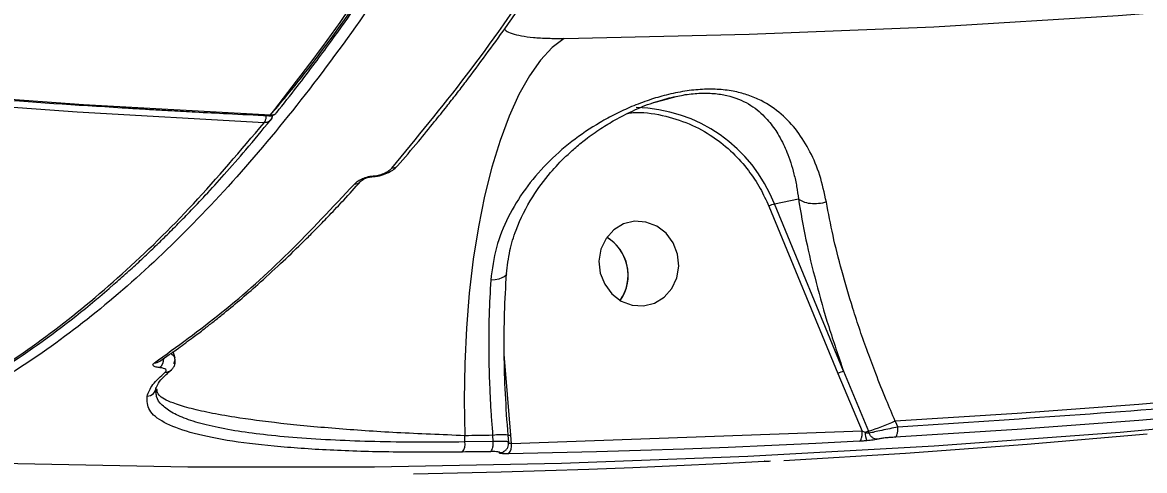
# Model space of a CAD drawing. Header units: millimetres. Extents: x -5609 to 5139, y -3980 to 3221.
# Drawn here: x 2520.1 to 2638.7, y -671.4 to -624 of the extents above; entities that cross this region are included whole.
import ezdxf

# ---------------------------------------------------------------- set-up
doc = ezdxf.new("R2010")
doc.units = ezdxf.units.MM
for name, color, linetype in [('DIKOM_ОБЪЕКТ', 7, 'Continuous'), ('DIKOM_РАЗМЕР_ЗОНА', 7, 'Continuous'), ('DIKOM_РАЗМЕР_ОБЪЕКТА', 7, 'Continuous')]:
    doc.layers.add(name, color=color, linetype=linetype)
doc.styles.add('style1', font='arial.ttf', dxfattribs={"width": 0.8})
doc.dimstyles.new('1-50', dxfattribs={"dimtxt": 300, "dimasz": 200, "dimexe": 100, "dimexo": 0, "dimgap": 100, "dimtad": 1, "dimtxsty": 'style1', "dimcen": 200, "dimclrd": 7, "dimclre": 7, "dimclrt": 7, "dimadec": 1, "dimazin": 2, "dimtfac": 1, "dimtmove": 0, "dimatfit": 2, "dimfxl": 0, "dimlwd": 25, "dimlwe": 18, "dimarcsym": 0})

# ---------------------------------------------------------------- blocks, each defined once
blk = doc.blocks.new('A$Cc336a1e3')
at = {"color": 8, "linetype": 'Continuous', "lineweight": 15}
for p, q in [((5406.96, 640.46), (5407.93, 640.75)), ((5391.35, 611.75), (5391.18, 613.81))]:
    blk.add_line(p, q, dxfattribs=at)
at = {"color": 7, "linetype": 'Continuous', "lineweight": 15}
for p, q in [((5407.94, 640.73), (5409.33, 641.12)), ((5379.91, 633.78), (5379.93, 633.8)), ((5419.73, 629.74), (5422.27, 630.27)), ((5419.13, 629.51), (5426.43, 611.82)), ((5427.04, 612.05), (5419.73, 629.74)), ((5356.39, 613.44), (5356.2, 614.12)), ((5427.04, 612.05), (5429.66, 605.7)), ((5391.86, 605.27), (5391.35, 611.75)), ((5426.43, 611.82), (5429, 605.71)), ((5354.35, 610.09), (5354.34, 609.98)), ((5354.41, 609.92), (5354.41, 609.98)), ((5354.49, 610.09), (5354.47, 610.15)), ((5432.49, 606.78), (5432.76, 606.14)), ((5387.01, 604.57), (5387.02, 605.23)), ((5390.01, 604.61), (5389.96, 605.27)), ((5391.65, 604.5), (5391.58, 605.29)), ((5391.93, 604.38), (5391.86, 605.27)), ((5429, 605.71), (5391.93, 604.38)), ((5429.32, 605.57), (5429, 605.71)), ((5429.75, 605.48), (5429.66, 605.7)), ((5390.01, 604.61), (5387.01, 604.57)), ((5418.67, 602.53), (5418.66, 602.52))]:
    blk.add_line(p, q, dxfattribs=at)
at = {"color": 7, "linetype": 'Continuous', "lineweight": 15, "flags": 128}
for points in [[(4952.69, 731.35), (4971.95, 723.76), (4991.29, 716.49), (5010.71, 709.52), (5030.2, 702.87), (5049.75, 696.53), (5069.36, 690.51), (5089.02, 684.8), (5108.73, 679.42), (5128.49, 674.35), (5148.27, 669.61), (5168.08, 665.2), (5187.92, 661.11), (5207.77, 657.35), (5227.64, 653.92), (5247.5, 650.81), (5267.37, 648.04), (5287.23, 645.6), (5307.08, 643.49), (5326.9, 641.71), (5346.7, 640.26), (5366.47, 639.15)], [(5365.81, 638.33), (5346.04, 639.44), (5326.24, 640.89), (5306.41, 642.67), (5286.57, 644.78), (5266.71, 647.22), (5246.84, 649.99), (5226.97, 653.1), (5207.11, 656.53), (5187.26, 660.29), (5167.42, 664.38), (5147.61, 668.79), (5127.82, 673.53), (5108.07, 678.6), (5088.36, 683.98), (5068.7, 689.69), (5049.09, 695.71), (5029.53, 702.05), (5010.05, 708.7), (4990.63, 715.67), (4971.29, 722.94), (4952.03, 730.53)], [(5397.52, 647.25), (5417.06, 647.69), (5436.59, 648.49), (5456.08, 649.67), (5475.55, 651.22)], [(5397.52, 647.25), (5396.24, 646.27), (5395.01, 644.95), (5393.84, 643.29), (5392.72, 641.31), (5391.68, 639.03), (5390.73, 636.46), (5389.86, 633.64), (5389.1, 630.58), (5388.44, 627.32), (5387.9, 623.89), (5387.48, 620.31), (5387.18, 616.62), (5387, 612.85), (5386.95, 609.04), (5387.02, 605.23)], [(5401.33, 622.43), (5401.79, 621.24), (5402.55, 620.22), (5403.53, 619.47), (5404.68, 619.04), (5405.88, 618.96), (5407.04, 619.25), (5408.07, 619.88), (5408.89, 620.79), (5409.42, 621.92), (5409.63, 623.17), (5409.5, 624.44), (5409.04, 625.63), (5408.28, 626.65), (5407.29, 627.4), (5406.15, 627.83), (5404.95, 627.91), (5403.78, 627.62), (5402.75, 627), (5401.94, 626.08), (5401.4, 624.95), (5401.19, 623.7), (5401.33, 622.43)], [(5318.23, 603.04), (5337.98, 602.31), (5357.73, 601.95), (5377.48, 601.95), (5397.21, 602.32), (5416.92, 603.05), (5436.61, 604.15), (5456.27, 605.61), (5475.9, 607.44), (5495.48, 609.63), (5515.01, 612.18), (5534.49, 615.1), (5553.91, 618.37), (5573.27, 622.01), (5592.55, 626.01), (5592.69, 626.03)], [(5535.11, 617.53), (5522.36, 615.64), (5509.58, 613.91), (5496.77, 612.33), (5483.95, 610.91), (5471.11, 609.64), (5458.25, 608.53), (5445.38, 607.58), (5432.49, 606.78)], [(5535, 615.82), (5522.25, 613.93), (5509.49, 612.2), (5496.7, 610.62), (5483.9, 609.2), (5471.07, 607.94), (5458.23, 606.83), (5445.37, 605.87), (5432.5, 605.07)], [(5389.96, 605.27), (5389.59, 605.26), (5389.22, 605.26), (5388.86, 605.25), (5388.49, 605.25), (5388.12, 605.24), (5387.76, 605.24), (5387.39, 605.23), (5387.02, 605.23)], [(5420.71, 602.6), (5433.58, 603.39), (5446.43, 604.35), (5459.12, 605.44)], [(5428.74, 604.64), (5424.1, 604.4), (5419.47, 604.19), (5414.83, 603.99), (5410.2, 603.82), (5405.56, 603.66), (5400.92, 603.53), (5396.28, 603.41), (5391.64, 603.32)], [(5381.58, 601.2), (5386.22, 601.3), (5390.86, 601.41), (5395.5, 601.55), (5400.13, 601.7), (5404.77, 601.88), (5409.41, 602.07), (5414.04, 602.29), (5418.67, 602.53)], [(5389.72, 603.54), (5389.34, 603.54), (5388.97, 603.53), (5388.59, 603.53), (5388.22, 603.52), (5387.84, 603.52), (5387.47, 603.51), (5387.09, 603.51), (5386.72, 603.5)]]:
    blk.add_lwpolyline(points, dxfattribs=at)
at = {"color": 8, "linetype": 'Continuous', "lineweight": 15, "flags": 128}
for points in [[(5377.36, 632.7), (5377.35, 632.67), (5377.33, 632.65), (5377.32, 632.64), (5377.3, 632.63), (5377.3, 632.63)], [(5391.42, 622.36), (5391.41, 622.35), (5391.35, 622.19), (5391.18, 622.04), (5390.93, 621.91), (5390.6, 621.8), (5390.2, 621.73), (5389.75, 621.69)]]:
    blk.add_lwpolyline(points, dxfattribs=at)
at = {"color": 8, "linetype": 'Continuous', "lineweight": 15}
for centre, radius, start, end in [((5404.83, 623.94), 15.99, 21.2679, 88.9167), ((5379.32, 634.34), 0.807, 266.6116, 316.6233), ((5375.39, 632.65), 0.806, 266.4764, 317.4209), ((5354.01, 613.37), 1.19, 307.3408, 1.8537), ((5354.23, 613.78), 0.847, 267.5695, 309.07), ((5355.37, 612.84), 0.891, 268.7176, 315.0318), ((5390.88, 598.98), 6.35, 83.6068, 98.313), ((5390.65, 604.39), 0.959, 271.9441, 299.0749)]:
    blk.add_arc(centre, radius, start, end, dxfattribs=at)
at = {"color": 7, "linetype": 'Continuous', "lineweight": 15}
for centre, radius, start, end in [((5420.97, 625.55), 4.37, 106.3922, 114.8293), ((5399.63, 622.26), 4.62, 13.2104, 58.8124), ((5399.59, 622.21), 4.68, 325.0646, 58.6703), ((5399.66, 622.19), 4.62, 324.8443, 14.1306), ((5428.27, 607.86), 4.36, 106.3847, 114.8368), ((5353.41, 610.39), 0.979, 271.2903, 358.9234), ((5421.92, 630.11), 25.61, 287.5965, 294.3939), ((5430.76, 602.08), 3.78, 106.9769, 112.5023), ((5431.72, 605.63), 2.4, 181.2947, 202.8091), ((5385.81, 604.33), 1.23, 317.7648, 11.2398), ((5390.74, 604.14), 1.22, 317.5732, 11.7335)]:
    blk.add_arc(centre, radius, start, end, dxfattribs=at)
for points, knots in [([(5366.47, 639.15), (5368.93, 642.33), (5373.84, 648.68), (5381, 659.52), (5387.98, 671.24), (5394.74, 683.9), (5401.13, 697.13), (5407.14, 710.81), (5412.79, 724.85), (5417.11, 736.56), (5420.24, 745.54), (5422.26, 751.54), (5424.24, 757.64), (5426.19, 763.81), (5428.09, 770.07), (5431.16, 780.5), (5435.24, 795.34), (5440.11, 814.92), (5444.58, 834.87), (5448.65, 855.12), (5452.25, 875.14), (5455.39, 894.85), (5458.12, 914.16), (5459.99, 929.28), (5461.21, 940.1), (5461.9, 946.59), (5462.56, 953.08), (5463.18, 959.57), (5463.76, 966.04), (5464.31, 972.5), (5465.26, 984.51), (5466.44, 1002.04), (5467.54, 1025), (5468.2, 1047.66), (5468.44, 1069.94), (5468.29, 1089.1), (5467.92, 1105.23), (5467.46, 1118.44), (5466.86, 1131.43), (5466.13, 1144.19), (5465.25, 1156.72), (5464.25, 1169.01), (5463.12, 1181.05), (5461.56, 1195.71), (5459.44, 1212.84), (5456.6, 1232.21), (5453.4, 1250.96), (5449.85, 1269.06), (5445.95, 1286.45), (5441.73, 1303.08), (5437.19, 1318.92), (5432.34, 1333.92), (5427.23, 1348.11), (5423.58, 1356.81), (5421.76, 1361.16)], [0, 0, 0, 0, 0.025552, 0.050983, 0.076294, 0.101484, 0.126553, 0.149842, 0.173026, 0.196104, 0.205143, 0.214165, 0.223171, 0.232161, 0.241134, 0.250092, 0.276443, 0.302491, 0.328238, 0.353682, 0.378823, 0.402016, 0.424946, 0.447612, 0.455186, 0.46273, 0.470244, 0.477729, 0.485183, 0.492607, 0.500002, 0.526531, 0.552719, 0.578564, 0.604068, 0.629229, 0.644782, 0.660202, 0.675488, 0.690641, 0.70566, 0.720545, 0.735296, 0.749914, 0.775113, 0.80027, 0.825384, 0.850457, 0.875486, 0.900474, 0.925419, 0.950322, 0.975182, 1, 1, 1, 1]), ([(5367.13, 639.42), (5367.85, 640.32), (5369.21, 642.03), (5371.1, 644.52), (5372.72, 646.72), (5374.07, 648.59), (5375.2, 650.2), (5377.45, 653.44), (5380.73, 658.42), (5385.05, 665.44), (5390.24, 674.44), (5396.37, 686.04), (5403.11, 700.25), (5409.42, 714.92), (5415.31, 729.92), (5420.95, 745.68), (5426.34, 762.15), (5431.45, 779.28), (5436.29, 797.04), (5440.83, 815.39), (5445.07, 834.28), (5449, 853.67), (5452.6, 873.48), (5455.85, 893.67), (5458.77, 914.19), (5461.33, 934.99), (5463.54, 956.02), (5465.39, 977.23), (5466.86, 998.56), (5467.96, 1019.93), (5468.69, 1041.3), (5469.04, 1062.62), (5469.01, 1083.84), (5468.6, 1104.9), (5467.81, 1125.76), (5466.65, 1146.34), (5465.12, 1166.58), (5463.22, 1186.44), (5460.96, 1205.88), (5458.34, 1224.83), (5455.36, 1243.28), (5452.05, 1261.15), (5448.48, 1278.01), (5444.69, 1293.85), (5440.72, 1308.72), (5437.27, 1320.28), (5434.5, 1328.86), (5432.57, 1334.58), (5431.04, 1338.92), (5429.85, 1342.16), (5428.9, 1344.74), (5427.69, 1347.93), (5426.19, 1351.74), (5424.41, 1356.13), (5423.11, 1359.18), (5422.41, 1360.81)], [0, 0, 0, 0, 0.007473, 0.014038, 0.019684, 0.024396, 0.028181, 0.031571, 0.048145, 0.063179, 0.078212, 0.105054, 0.131895, 0.156297, 0.180744, 0.205166, 0.229565, 0.253964, 0.278363, 0.302761, 0.327166, 0.351622, 0.376024, 0.400421, 0.424819, 0.449216, 0.473614, 0.498037, 0.522477, 0.546874, 0.571271, 0.595669, 0.620065, 0.644465, 0.668917, 0.693327, 0.717725, 0.742122, 0.766521, 0.790918, 0.81533, 0.839783, 0.864185, 0.886958, 0.909732, 0.932505, 0.942527, 0.952483, 0.961633, 0.965112, 0.969632, 0.975381, 0.982366, 0.990583, 1, 1, 1, 1]), ([(5454.18, 1256.31), (5455.3, 1250.24), (5457.53, 1238.09), (5460.43, 1219.09), (5463, 1199.56), (5465.18, 1179.51), (5466.95, 1159.46), (5468.32, 1139.48), (5469.32, 1119.65), (5469.86, 1103.1), (5470.12, 1089.99), (5470.23, 1080.4), (5470.26, 1070.76), (5470.21, 1061.1), (5470.04, 1047.81), (5469.61, 1030.77), (5468.73, 1009.9), (5467.47, 988.75), (5465.82, 967.39), (5463.82, 946.37), (5461.49, 925.74), (5458.84, 905.56), (5456.5, 889.93), (5454.69, 878.78), (5453.55, 872.03), (5452.36, 865.3), (5451.13, 858.59), (5449.86, 851.9), (5448.55, 845.23), (5446.37, 834.58), (5443.19, 820.04), (5438.81, 801.88), (5434.09, 784.05), (5429.02, 766.62), (5423.74, 750.04), (5418.26, 734.33), (5412.62, 719.51), (5407.91, 708.2), (5404.28, 700.02), (5401.84, 694.71), (5399.35, 689.51), (5396.83, 684.42), (5394.26, 679.44), (5390.34, 672.13), (5384.98, 662.83), (5378.1, 652.1), (5371.04, 642.29), (5363.82, 633.46), (5356.46, 625.64), (5348.97, 618.86), (5341.39, 613.15), (5333.72, 608.58), (5325.99, 605.07), (5320.82, 603.72), (5318.23, 603.04)], [0, 0, 0, 0, 0.024819, 0.049681, 0.074585, 0.099531, 0.12452, 0.147882, 0.17128, 0.194715, 0.205777, 0.216847, 0.227925, 0.239011, 0.250105, 0.273561, 0.297359, 0.321499, 0.345981, 0.370806, 0.394284, 0.418061, 0.442135, 0.45031, 0.458518, 0.466761, 0.475037, 0.483347, 0.49169, 0.500068, 0.523695, 0.547624, 0.571855, 0.596389, 0.621225, 0.644678, 0.668395, 0.692375, 0.701869, 0.711403, 0.720978, 0.730593, 0.74025, 0.749946, 0.774408, 0.798991, 0.823695, 0.848519, 0.873464, 0.89853, 0.923716, 0.949023, 0.974451, 1, 1, 1, 1]), ([(4765.74, 823.51), (4767.12, 822.69), (4769.48, 821.3), (4772.54, 819.52), (4774.91, 818.14), (4778.55, 816.03), (4785.51, 812.03), (4798.99, 804.42), (4816.76, 794.71), (4837.11, 784.04), (4861.96, 771.49), (4892.26, 757.04), (4926.85, 741.74), (4960.47, 727.94), (4993.03, 715.55), (5025.81, 704.05), (5058.97, 693.37), (5092.49, 683.54), (5126.35, 674.6), (5160.32, 666.62), (5194.35, 659.59), (5229.57, 653.32), (5265.93, 647.93), (5301.91, 643.74), (5330.19, 641.27), (5346.58, 640.17), (5352.58, 639.81), (5354.34, 639.71), (5356.3, 639.6), (5358.83, 639.46), (5362.24, 639.27), (5364.82, 639.15), (5366.27, 639.08)], [0, 0, 0, 0, 0.007395, 0.012651, 0.01635, 0.020071, 0.032042, 0.053428, 0.091616, 0.125713, 0.15981, 0.220696, 0.281581, 0.335944, 0.390306, 0.444669, 0.499032, 0.554384, 0.609735, 0.665086, 0.720438, 0.77579, 0.836676, 0.897563, 0.951144, 0.97472, 0.977721, 0.980527, 0.983306, 0.987344, 0.992909, 1, 1, 1, 1]), ([(5379.91, 633.78), (5380.64, 634.63), (5381.95, 636.15), (5383.67, 638.26), (5385.01, 639.94), (5386.12, 641.36), (5388.2, 644.07), (5390.81, 647.63), (5393.87, 652.04), (5395.8, 654.95), (5397.21, 657.13), (5398.28, 658.8), (5399.62, 660.95), (5401.25, 663.61), (5402.42, 665.59), (5403.05, 666.66)], [0, 0, 0, 0, 0.091773, 0.164624, 0.218612, 0.261897, 0.306071, 0.484392, 0.598074, 0.702944, 0.737214, 0.78388, 0.843215, 0.915239, 1, 1, 1, 1]), ([(5379.28, 633.53), (5381.93, 636.73), (5387.21, 643.09), (5394.93, 654.07), (5399.91, 662.29), (5402.39, 666.38)], [0, 0, 0, 0, 0.336007, 0.669338, 1, 1, 1, 1]), ([(5425.22, 629.93), (5425.01, 630.9), (5424.59, 632.83), (5423.53, 635.31), (5422.19, 637.49), (5420.5, 639.31), (5418.74, 640.53), (5417.03, 641.25), (5415.56, 641.66), (5413.94, 641.88), (5412.14, 641.89), (5410.24, 641.69), (5408.34, 641.3), (5406.45, 640.74), (5404.65, 640.06), (5402.92, 639.26), (5400.76, 638.08), (5398.26, 636.39), (5395.61, 634.03), (5393.33, 631.36), (5391.52, 628.39), (5390.2, 625.16), (5389.9, 622.85), (5389.75, 621.69)], [0, 0, 0, 0, 0.061203, 0.122471, 0.184583, 0.246635, 0.309657, 0.342979, 0.373941, 0.406886, 0.438679, 0.470378, 0.503584, 0.534389, 0.567525, 0.599217, 0.630551, 0.692955, 0.754981, 0.816462, 0.87787, 0.938707, 1, 1, 1, 1]), ([(5391.42, 622.36), (5391.51, 623.18), (5391.69, 624.76), (5392.56, 627.53), (5393.96, 630.34), (5395.85, 632.88), (5397.4, 634.52), (5398.66, 635.67), (5399.87, 636.67), (5401.31, 637.69), (5402.95, 638.69), (5404.77, 639.61), (5406.46, 640.34), (5407.58, 640.64), (5407.94, 640.73)], [0, 0, 0, 0, 0.095579, 0.183702, 0.337855, 0.462109, 0.554487, 0.601396, 0.66004, 0.73466, 0.801018, 0.87643, 0.960431, 1, 1, 1, 1]), ([(5407.93, 640.75), (5408.08, 640.8), (5408.54, 640.95), (5409.01, 641.04), (5409.32, 641.1)], [0, 0, 0, 0, 0.336469, 1, 1, 1, 1]), ([(5366.32, 639.07), (5366.34, 639.07), (5366.48, 639.04), (5366.75, 639.12), (5367.01, 639.28), (5367.12, 639.41), (5367.14, 639.44)], [0, 0, 0, 0, 0.053832, 0.45834, 0.872855, 1, 1, 1, 1]), ([(5303.63, 601.99), (5304.53, 601.98), (5306.39, 601.95), (5308.92, 602.09), (5311.38, 602.3), (5313.77, 602.63), (5316.12, 603.06), (5318.47, 603.6), (5322.18, 604.62), (5327.26, 606.45), (5334.28, 609.86), (5341.85, 614.63), (5347.72, 619.27), (5351.33, 622.48), (5352.69, 623.73), (5354, 624.97), (5355.28, 626.22), (5356.58, 627.51), (5358.02, 628.99), (5359.69, 630.76), (5361.68, 632.95), (5363.97, 635.57), (5365.6, 637.55), (5366.47, 638.59)], [0, 0, 0, 0, 0.038792, 0.080057, 0.118722, 0.156275, 0.193367, 0.230406, 0.26742, 0.369176, 0.470923, 0.600403, 0.729871, 0.752659, 0.774944, 0.79614, 0.816247, 0.83728, 0.8593, 0.886587, 0.919173, 0.95702, 1, 1, 1, 1]), ([(5366.64, 638.96), (5366.61, 638.87), (5366.56, 638.68), (5366.38, 638.49), (5366.13, 638.35), (5365.93, 638.34), (5365.81, 638.33)], [0, 0, 0, 0, 0.250116, 0.500139, 0.704038, 1, 1, 1, 1]), ([(5366.48, 638.62), (5366.49, 638.63), (5366.53, 638.68), (5366.58, 638.75), (5366.61, 638.81), (5366.63, 638.85), (5366.64, 638.88), (5366.65, 638.9), (5366.65, 638.92), (5366.65, 638.93), (5366.66, 638.93), (5366.66, 638.94), (5366.66, 638.94), (5366.66, 638.95), (5366.66, 638.95)], [0, 0, 0, 0, 0.183572, 0.461146, 0.633588, 0.746089, 0.822354, 0.874999, 0.911889, 0.937888, 0.956134, 0.96894, 0.978162, 1, 1, 1, 1]), ([(5366.66, 638.95), (5366.66, 638.95), (5366.67, 638.98), (5366.69, 639.04), (5366.69, 639.09), (5366.7, 639.13)], [0, 0, 0, 0, 0.051176, 0.40813, 1, 1, 1, 1]), ([(5377.3, 632.63), (5377.46, 632.64), (5377.77, 632.67), (5378.35, 632.81), (5378.97, 633.06), (5379.55, 633.41), (5379.8, 633.67), (5379.93, 633.8)], [0, 0, 0, 0, 0.137741, 0.270389, 0.52155, 0.76242, 1, 1, 1, 1]), ([(5377.36, 632.7), (5377.47, 632.71), (5377.71, 632.73), (5378.15, 632.84), (5378.6, 633.02), (5379.01, 633.27), (5379.19, 633.44), (5379.28, 633.53)], [0, 0, 0, 0, 0.125593, 0.251134, 0.501358, 0.751084, 1, 1, 1, 1]), ([(5375.34, 631.85), (5375.43, 631.94), (5375.62, 632.12), (5376.05, 632.37), (5376.53, 632.56), (5376.99, 632.67), (5377.24, 632.69), (5377.36, 632.7)], [0, 0, 0, 0, 0.249008, 0.498721, 0.748883, 0.874473, 1, 1, 1, 1]), ([(5375.98, 632.11), (5376.04, 632.16), (5376.15, 632.26), (5376.43, 632.42), (5376.75, 632.54), (5377.02, 632.6), (5377.18, 632.62), (5377.26, 632.63), (5377.3, 632.63)], [0, 0, 0, 0, 0.26615, 0.530473, 0.781571, 0.896034, 0.949106, 1, 1, 1, 1]), ([(5354.2, 612.93), (5356.58, 614.65), (5361.34, 618.08), (5368.4, 624.4), (5373.03, 629.37), (5375.34, 631.85)], [0, 0, 0, 0, 0.334708, 0.668043, 1, 1, 1, 1]), ([(5354.77, 613.12), (5355.43, 613.57), (5356.6, 614.39), (5358.17, 615.54), (5359.38, 616.46), (5360.39, 617.25), (5362.28, 618.76), (5364.67, 620.79), (5367.47, 623.35), (5369.25, 625.06), (5370.56, 626.36), (5371.54, 627.35), (5372.79, 628.64), (5374.3, 630.24), (5375.39, 631.45), (5375.98, 632.1)], [0, 0, 0, 0, 0.091754, 0.164603, 0.218585, 0.261874, 0.306054, 0.4844, 0.598094, 0.702984, 0.737252, 0.783918, 0.843249, 0.915267, 1, 1, 1, 1]), ([(5425.22, 629.93), (5424.95, 629.87), (5424.39, 629.73), (5423.53, 629.75), (5422.76, 629.92), (5422.43, 630.16), (5422.27, 630.27)], [0, 0, 0, 0, 0.242463, 0.499995, 0.757548, 1, 1, 1, 1]), ([(5422.27, 630.27), (5422.51, 628.85), (5423, 626.01), (5424.1, 621.46), (5425.41, 616.8), (5426.5, 613.63), (5427.04, 612.05)], [0, 0, 0, 0, 0.25061, 0.500823, 0.751463, 1, 1, 1, 1]), ([(5432.49, 606.78), (5432.18, 607.53), (5431.46, 609.2), (5430.5, 611.63), (5429.58, 614.08), (5428.77, 616.38), (5427.82, 619.28), (5426.83, 622.65), (5425.88, 626.43), (5425.44, 628.77), (5425.22, 629.93)], [0, 0, 0, 0, 0.093232, 0.209539, 0.302915, 0.400497, 0.498923, 0.670943, 0.836393, 1, 1, 1, 1]), ([(5389.75, 621.69), (5389.68, 620.46), (5389.54, 617.82), (5389.52, 614.74), (5389.56, 612.5), (5389.6, 611.28), (5389.66, 609.75), (5389.74, 608.08), (5389.85, 606.61), (5389.92, 605.73), (5389.95, 605.39), (5389.95, 605.3), (5389.96, 605.28), (5389.96, 605.27), (5389.96, 605.27), (5389.96, 605.27)], [0, 0, 0, 0, 0.231462, 0.498614, 0.562961, 0.636335, 0.718737, 0.838445, 0.936413, 0.983783, 0.995786, 0.998866, 0.999676, 0.999962, 1, 1, 1, 1]), ([(5391.58, 605.3), (5391.48, 606.75), (5391.27, 609.65), (5391.15, 613.98), (5391.18, 618.24), (5391.34, 620.98), (5391.42, 622.36)], [0, 0, 0, 0, 0.251827, 0.501403, 0.749889, 1, 1, 1, 1]), ([(5535.17, 616.88), (5523.85, 615.24), (5501.2, 611.97), (5467.04, 608.39), (5444.19, 606.89), (5432.76, 606.14)], [0, 0, 0, 0, 0.33333, 0.666673, 1, 1, 1, 1]), ([(5355.94, 612.15), (5356.02, 612.23), (5356.2, 612.4), (5356.36, 612.72), (5356.43, 613.09), (5356.38, 613.33), (5356.35, 613.45)], [0, 0, 0, 0, 0.234092, 0.481873, 0.73911, 1, 1, 1, 1]), ([(5354.73, 612.43), (5354.64, 612.44), (5354.47, 612.46), (5354.22, 612.53), (5354.04, 612.64), (5354.02, 612.78), (5354.14, 612.88), (5354.2, 612.93)], [0, 0, 0, 0, 0.124976, 0.250544, 0.500102, 0.749933, 1, 1, 1, 1]), ([(5354.35, 610.11), (5354.4, 610.28), (5354.52, 610.64), (5355, 611.31), (5355.61, 611.86), (5355.94, 612.15)], [0, 0, 0, 0, 0.292283, 0.624824, 1, 1, 1, 1]), ([(5355.35, 611.95), (5355.4, 612), (5355.49, 612.09), (5355.44, 612.23), (5355.25, 612.34), (5354.99, 612.4), (5354.82, 612.42), (5354.73, 612.43)], [0, 0, 0, 0, 0.249488, 0.499445, 0.749358, 0.875034, 1, 1, 1, 1]), ([(5353.43, 609.41), (5353.58, 609.81), (5353.88, 610.61), (5354.86, 611.5), (5355.35, 611.95)], [0, 0, 0, 0, 0.499997, 1, 1, 1, 1]), ([(5354.35, 609.81), (5354.34, 609.83), (5354.32, 609.87), (5354.3, 609.92), (5354.28, 609.94)], [0, 0, 0, 0, 0.498447, 1, 1, 1, 1]), ([(5386.72, 603.5), (5384.25, 603.49), (5379.31, 603.46), (5372.63, 603.67), (5366.71, 604.08), (5361.72, 604.7), (5357.8, 605.54), (5355.05, 606.61), (5353.44, 607.88), (5353.44, 608.9), (5353.43, 609.41)], [0, 0, 0, 0, 0.124866, 0.249533, 0.374626, 0.499172, 0.624461, 0.748983, 0.87456, 1, 1, 1, 1]), ([(5432.76, 606.14), (5432.48, 606.08), (5431.93, 605.97), (5431.06, 605.79), (5430.27, 605.61), (5429.92, 605.53), (5429.75, 605.48)], [0, 0, 0, 0, 0.246446, 0.494785, 0.746146, 1, 1, 1, 1]), ([(5432.5, 605.07), (5432.54, 605.1), (5432.63, 605.16), (5432.72, 605.41), (5432.78, 605.76), (5432.77, 606.02), (5432.76, 606.14)], [0, 0, 0, 0, 0.240527, 0.499927, 0.75933, 1, 1, 1, 1]), ([(5428.74, 604.64), (5428.78, 604.67), (5428.86, 604.72), (5428.96, 604.98), (5429.01, 605.32), (5429, 605.58), (5429, 605.71)], [0, 0, 0, 0, 0.240619, 0.499982, 0.759434, 1, 1, 1, 1]), ([(5429.75, 605.48), (5429.73, 605.48), (5429.68, 605.48), (5429.57, 605.5), (5429.45, 605.53), (5429.36, 605.56), (5429.32, 605.57)], [0, 0, 0, 0, 0.222817, 0.46555, 0.712409, 1, 1, 1, 1]), ([(5430.62, 604.85), (5430.56, 604.84), (5430.43, 604.81), (5430.16, 604.77), (5429.84, 604.73), (5429.62, 604.71), (5429.5, 604.7)], [0, 0, 0, 0, 0.249788, 0.500233, 0.750546, 1, 1, 1, 1]), ([(5430.62, 604.85), (5430.53, 604.86), (5430.35, 604.87), (5430.1, 605.01), (5429.88, 605.21), (5429.79, 605.4), (5429.75, 605.48)], [0, 0, 0, 0, 0.243953, 0.50004, 0.756012, 1, 1, 1, 1]), ([(5432.5, 605.07), (5432.33, 605.06), (5431.98, 605.04), (5431.43, 604.99), (5430.94, 604.92), (5430.73, 604.88), (5430.62, 604.85)], [0, 0, 0, 0, 0.250245, 0.500052, 0.74995, 1, 1, 1, 1]), ([(5389.72, 603.54), (5389.76, 603.57), (5389.85, 603.63), (5389.95, 603.88), (5390.01, 604.23), (5390.01, 604.49), (5390.01, 604.61)], [0, 0, 0, 0, 0.240594, 0.499958, 0.759378, 1, 1, 1, 1]), ([(5391.11, 603.55), (5391.2, 603.61), (5391.38, 603.73), (5391.55, 603.98), (5391.65, 604.27), (5391.64, 604.45), (5391.64, 604.55)], [0, 0, 0, 0, 0.252141, 0.509163, 0.761139, 1, 1, 1, 1]), ([(5391.93, 604.38), (5391.89, 604.39), (5391.81, 604.39), (5391.72, 604.41), (5391.66, 604.43), (5391.62, 604.45), (5391.59, 604.47), (5391.6, 604.48), (5391.6, 604.49)], [0, 0, 0, 0, 0.2088, 0.34406, 0.499897, 0.655617, 0.791002, 1, 1, 1, 1]), ([(5429.5, 604.7), (5429.37, 604.69), (5429.11, 604.66), (5428.86, 604.65), (5428.74, 604.64)], [0, 0, 0, 0, 0.497662, 1, 1, 1, 1]), ([(5390.68, 603.43), (5390.69, 603.45), (5390.72, 603.48), (5390.53, 603.52), (5390.2, 603.55), (5389.88, 603.55), (5389.72, 603.54)], [0, 0, 0, 0, 0.250233, 0.500256, 0.750191, 1, 1, 1, 1]), ([(5391.64, 603.32), (5391.48, 603.31), (5391.16, 603.31), (5390.83, 603.33), (5390.64, 603.37), (5390.66, 603.41), (5390.68, 603.43)], [0, 0, 0, 0, 0.249855, 0.49973, 0.749748, 1, 1, 1, 1]), ([(5418.67, 602.53), (5418.8, 602.53), (5419.04, 602.54), (5419.22, 602.55), (5419.32, 602.56)], [0, 0, 0, 0, 0.502248, 1, 1, 1, 1])]:
    blk.add_open_spline(points, degree=3, knots=knots, dxfattribs=at)
at = {"color": 8, "linetype": 'Continuous', "lineweight": 15}
for points, knots in [([(5366.69, 639.41), (5367.67, 640.57), (5371.08, 644.64), (5376.79, 652.7), (5383.78, 663.51), (5390.59, 675.33), (5397.21, 688.06), (5403.64, 701.72), (5409.88, 716.3), (5415.89, 731.74), (5421.63, 747.95), (5427.1, 764.86), (5432.27, 782.42), (5437.15, 800.64), (5441.74, 819.52), (5446.01, 839.01), (5449.95, 859), (5453.54, 879.39), (5456.77, 900.11), (5459.63, 921.15), (5462.13, 942.51), (5464.25, 964.15), (5466, 985.96), (5467.34, 1007.81), (5468.3, 1029.63), (5468.86, 1051.4), (5469.03, 1073.13), (5468.8, 1094.78), (5468.17, 1116.28), (5467.15, 1137.49), (5465.74, 1158.33), (5463.95, 1178.73), (5461.78, 1198.73), (5459.23, 1218.28), (5456.31, 1237.4), (5454.06, 1249.66), (5452.94, 1255.8)], [0, 0, 0, 0, 0.012048, 0.042108, 0.072057, 0.101884, 0.131679, 0.161547, 0.191548, 0.221637, 0.251663, 0.281507, 0.311314, 0.341145, 0.371064, 0.401132, 0.431207, 0.461141, 0.490998, 0.520838, 0.550726, 0.580807, 0.610876, 0.640841, 0.670687, 0.700479, 0.730327, 0.760314, 0.790383, 0.820433, 0.85032, 0.880115, 0.909937, 0.93985, 0.969876, 1, 1, 1, 1]), ([(5391.21, 648.24), (5391.25, 648.18), (5391.37, 647.99), (5391.97, 647.75), (5392.95, 647.51), (5394.24, 647.34), (5395.77, 647.25), (5396.94, 647.25), (5397.52, 647.25)], [0, 0, 0, 0, 0.094267, 0.271179, 0.451148, 0.632263, 0.815961, 1, 1, 1, 1]), ([(5409.32, 641.1), (5409.58, 641.16), (5410.39, 641.34), (5411.77, 641.47), (5413.34, 641.46), (5415.22, 641.16), (5417.09, 640.38), (5418.42, 639.3), (5419.26, 638.35), (5419.76, 637.68), (5420.25, 636.91), (5420.67, 636.1), (5421.09, 635.15), (5421.46, 634.12), (5421.81, 632.9), (5422.09, 631.63), (5422.21, 630.71), (5422.27, 630.27)], [0, 0, 0, 0, 0.028656, 0.09122, 0.153762, 0.216501, 0.345017, 0.475324, 0.526575, 0.577906, 0.627646, 0.689334, 0.73821, 0.803814, 0.869143, 0.937119, 1, 1, 1, 1]), ([(5366.47, 639.15), (5366.59, 639.16), (5366.79, 639.17), (5367.01, 639.29), (5367.09, 639.38), (5367.12, 639.42)], [0, 0, 0, 0, 0.463891, 0.783277, 1, 1, 1, 1]), ([(5404.21, 639.32), (5404.4, 639.35), (5405.61, 639.52), (5407.85, 639.18), (5410.71, 638.32), (5413.22, 636.93), (5415.32, 635.24), (5416.97, 633.37), (5418.24, 631.47), (5418.85, 630.14), (5419.13, 629.51)], [0, 0, 0, 0, 0.03145, 0.198739, 0.359062, 0.509959, 0.649864, 0.778091, 0.894646, 1, 1, 1, 1]), ([(5303.07, 602.12), (5303.84, 602.05), (5307.08, 601.75), (5312.86, 602.35), (5320.4, 603.97), (5327.99, 606.8), (5335.6, 610.76), (5343.21, 615.88), (5350.8, 622.17), (5358.36, 629.54), (5363.32, 635.4), (5365.81, 638.33)], [0, 0, 0, 0, 0.036605, 0.155005, 0.273981, 0.393538, 0.513672, 0.634387, 0.755678, 0.87755, 1, 1, 1, 1]), ([(5365.81, 638.33), (5365.85, 638.4), (5365.93, 638.53), (5366.01, 638.82), (5366.03, 639.02), (5366.03, 639.09)], [0, 0, 0, 0, 0.396384, 0.79293, 1, 1, 1, 1]), ([(5366.27, 639.1), (5366.29, 639.08), (5366.36, 639.04), (5366.43, 639.11), (5366.47, 639.15)], [0, 0, 0, 0, 0.333522, 1, 1, 1, 1]), ([(5356.26, 612.85), (5356.32, 612.99), (5356.43, 613.26), (5356.31, 613.64), (5356.03, 613.83), (5355.9, 613.91)], [0, 0, 0, 0, 0.349125, 0.706407, 1, 1, 1, 1]), ([(5387.01, 604.57), (5385.34, 604.55), (5382.05, 604.52), (5377.49, 604.59), (5373.2, 604.74), (5369.26, 604.99), (5365.7, 605.32), (5362.58, 605.75), (5359.92, 606.28), (5357.74, 606.9), (5356.07, 607.62), (5354.96, 608.44), (5354.38, 609.21), (5354.4, 609.73), (5354.41, 609.92)], [0, 0, 0, 0, 0.089043, 0.175524, 0.259457, 0.348513, 0.435003, 0.518941, 0.607069, 0.693578, 0.77849, 0.865586, 0.952272, 1, 1, 1, 1]), ([(5387.02, 605.23), (5384.58, 605.33), (5379.74, 605.52), (5373.19, 605.97), (5367.4, 606.52), (5363.07, 607.09), (5359.96, 607.65), (5357.76, 608.15), (5355.85, 608.77), (5354.55, 609.42), (5354.51, 609.89), (5354.49, 610.09)], [0, 0, 0, 0, 0.131458, 0.261157, 0.391826, 0.522434, 0.608556, 0.695543, 0.783392, 0.91091, 1, 1, 1, 1]), ([(5391.86, 605.27), (5391.81, 605.27), (5391.7, 605.26), (5391.61, 605.26), (5391.59, 605.26), (5391.58, 605.26)], [0, 0, 0, 0, 0.440497, 0.909934, 1, 1, 1, 1]), ([(5391.63, 604.55), (5391.63, 604.55), (5391.64, 604.56), (5391.53, 604.59), (5391.34, 604.61), (5391.03, 604.62), (5390.6, 604.63), (5390.23, 604.62), (5390.01, 604.61)], [0, 0, 0, 0, 0.034136, 0.199038, 0.386491, 0.580075, 0.747035, 1, 1, 1, 1])]:
    blk.add_open_spline(points, degree=3, knots=knots, dxfattribs=at)
blk = doc.blocks.new('*D3')
at = {"layer": 'Defpoints', "color": 0, "transparency": 16777216}
for p in [(3639.92, 380.08), (-2820.17, -123), (3639.92, -3311)]:
    blk.add_point(p, dxfattribs=at)
at = {"layer": 'DIKOM_РАЗМЕР_ОБЪЕКТА', "color": 7, "lineweight": 18, "transparency": 16777216}
for p, q in [((3639.92, 380.08), (3639.92, -3411)), ((-2820.17, -123), (-2820.17, -3411))]:
    blk.add_line(p, q, dxfattribs=at)
at = {"layer": 'DIKOM_РАЗМЕР_ОБЪЕКТА', "color": 7, "lineweight": 25, "transparency": 16777216}
blk.add_line((-2620.17, -3311), (3439.92, -3311), dxfattribs=at)
at = {"layer": 'DIKOM_РАЗМЕР_ОБЪЕКТА', "color": 7, "transparency": 16777216}
for points in [[(-2620.17, -3277.67), (-2620.17, -3344.33), (-2820.17, -3311)], [(3439.92, -3277.67), (3439.92, -3344.33), (3639.92, -3311)]]:
    blk.add_solid(points, dxfattribs=at)
at = {"layer": 'DIKOM_РАЗМЕР_ОБЪЕКТА', "color": 7, "transparency": 16777216, "insert": (300, -3057.83), "char_height": 300, "attachment_point": 5, "style": 'style1'}
blk.add_mtext('6450', dxfattribs=at)
blk = doc.blocks.new('*D4')
at = {"layer": 'Defpoints', "color": 0, "transparency": 16777216}
for p in [(-4320.17, -436.14), (5138.62, -774.64), (5138.62, -3880)]:
    blk.add_point(p, dxfattribs=at)
at = {"layer": 'DIKOM_РАЗМЕР_ЗОНА', "color": 7, "lineweight": 18, "transparency": 16777216}
for p, q in [((-4320.17, -436.14), (-4320.17, -3980)), ((5138.62, -774.64), (5138.62, -3980))]:
    blk.add_line(p, q, dxfattribs=at)
at = {"layer": 'DIKOM_РАЗМЕР_ЗОНА', "color": 7, "lineweight": 25, "transparency": 16777216}
blk.add_line((-4120.17, -3880), (4938.62, -3880), dxfattribs=at)
at = {"layer": 'DIKOM_РАЗМЕР_ЗОНА', "color": 7, "transparency": 16777216}
for points in [[(-4120.17, -3846.67), (-4120.17, -3913.33), (-4320.17, -3880)], [(4938.62, -3846.67), (4938.62, -3913.33), (5138.62, -3880)]]:
    blk.add_solid(points, dxfattribs=at)
at = {"layer": 'DIKOM_РАЗМЕР_ЗОНА', "color": 7, "transparency": 16777216, "insert": (346.78, -3626.83), "char_height": 300, "attachment_point": 5, "style": 'style1'}
blk.add_mtext('9450', dxfattribs=at)

msp = doc.modelspace()

# ---------------------------------------------------------------- block references
at = {"layer": 'DIKOM_ОБЪЕКТ'}
msp.add_blockref('A$Cc336a1e3', (-2820.166, -1272.903), dxfattribs=at)

# ---------------------------------------------------------------- dimensions: what is measured, and where the dimension line sits
at = {"layer": 'DIKOM_РАЗМЕР_ЗОНА'}
dim = msp.add_linear_dim(base=(5138.624, -3880), p1=(-4320.166, -436.141), p2=(5138.624, -774.641), text='9450', dimstyle='1-50', dxfattribs=at)
dim.commit()
dim.dimension.update_dxf_attribs({"geometry": '*D4', "text_midpoint": (346.776, -3880), "dimtype": 160})
at = {"layer": 'DIKOM_РАЗМЕР_ОБЪЕКТА'}
dim = msp.add_linear_dim(base=(3639.915, -3311), p1=(-2820.166, -123), p2=(3639.915, 380.085), text='6450', dimstyle='1-50', dxfattribs=at)
dim.commit()
dim.dimension.update_dxf_attribs({"geometry": '*D3', "text_midpoint": (300, -3311), "dimtype": 160})

doc.saveas('drawing.dxf')
